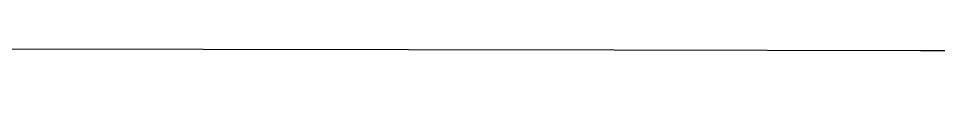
# Model space of a CAD drawing. Header units: metres. Extents: x -354 to -91, y 3 to 562.
# Drawn here: x -233.9479 to -233.6344, y 509.6717 to 509.6847 of the extents above; entities that cross this region are included whole.
import ezdxf

# ---------------------------------------------------------------- set-up
doc = ezdxf.new("R2010")
doc.units = ezdxf.units.M

# ---------------------------------------------------------------- blocks, each defined once
blk = doc.blocks.new('T2DPAA-T2D-C3S-RW-M2D-100010_dwg-40802999-DRG-2873034 - CONSTRUCTION SEQUENCE STAGE A8')
at = {"color": 254, "lineweight": 25, "true_color": 0xd0d0d0}
for p, q in [((24.38556, -630.32234), (23.93406, -628.61123)), ((24.41218, -630.42321), (24.38556, -630.32234))]:
    blk.add_line(p, q, dxfattribs=at)
at = {"color": 254, "lineweight": 25, "true_color": 0xd0d0d0, "flags": 128}
blk.add_lwpolyline([(25.79238, -635.65401), (25.68782, -635.25775), (25.05, -632.84048), (24.95886, -632.49509), (24.41218, -630.42321)], dxfattribs=at)
blk = doc.blocks.new('T2DPAA-T2D-PWC-RW-M2D-100010_RoadDesign_rvt-1-DRG-2873034 - CONSTRUCTION SEQUENCE STAGE A8')
at = {"color": 254, "lineweight": 25, "true_color": 0xd0d0d0, "rotation": 75.11694444444437}
blk.add_blockref('T2DPAA-T2D-C3S-RW-M2D-100010_dwg-40802999-DRG-2873034 - CONSTRUCTION SEQUENCE STAGE A8', (-1722.33704, 648.01046), dxfattribs=at)

msp = doc.modelspace()

# ---------------------------------------------------------------- block references
at = {"lineweight": 5}
msp.add_blockref('T2DPAA-T2D-PWC-RW-M2D-100010_RoadDesign_rvt-1-DRG-2873034 - CONSTRUCTION SEQUENCE STAGE A8', (873.15239, 0), dxfattribs=at)

doc.saveas('drawing.dxf')
